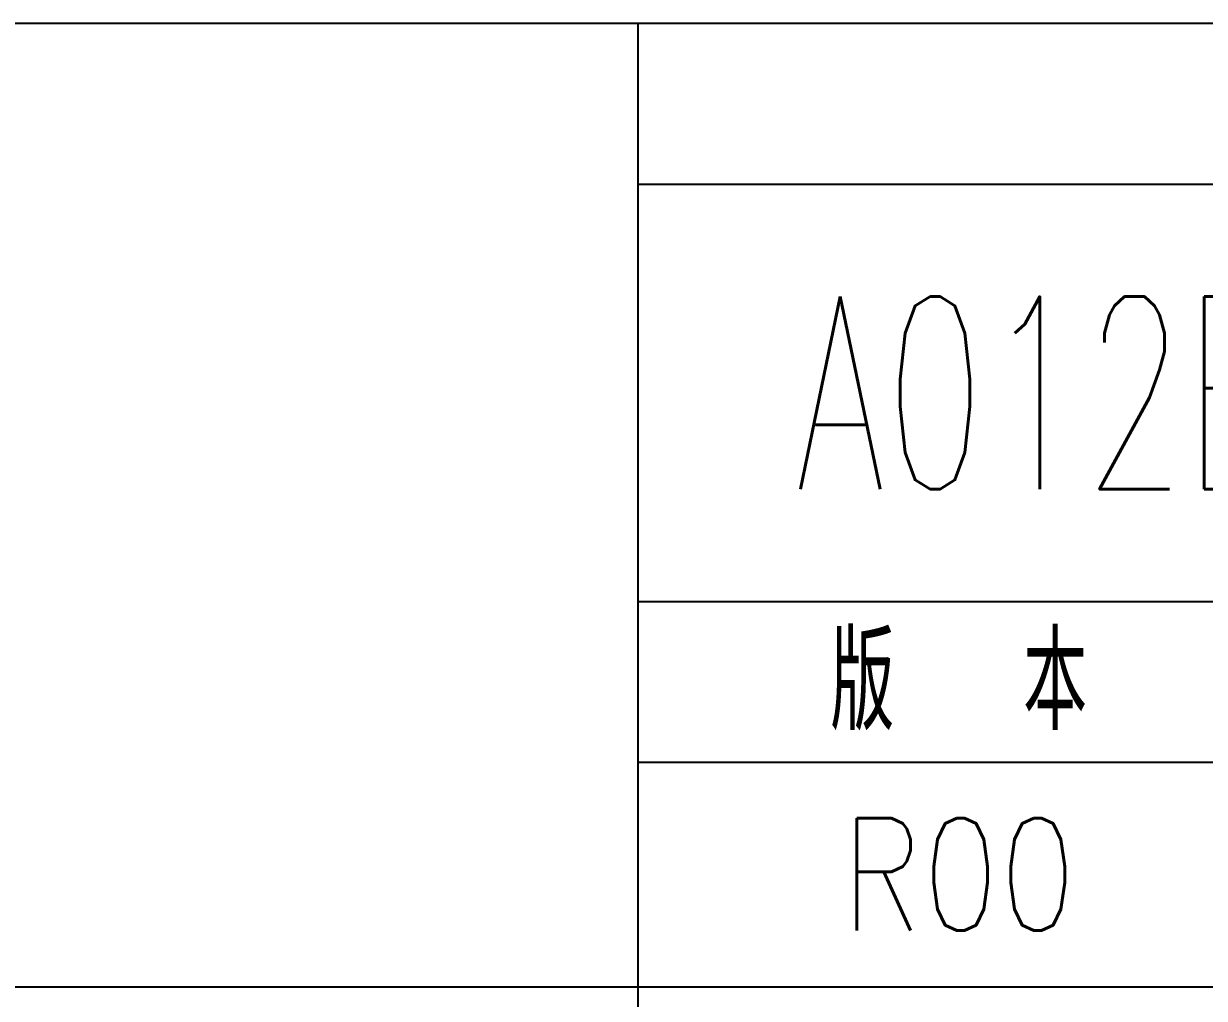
# Model space of a CAD drawing. Header units: millimetres. Extents: x 0 to 297, y 0 to 420.
# Drawn here: x 207.86 to 244.65, y 27.64 to 58 of the extents above; entities that cross this region are included whole.
import ezdxf
from ezdxf.enums import TextEntityAlignment as Align

# ---------------------------------------------------------------- set-up
doc = ezdxf.new("R2010")
doc.units = ezdxf.units.MM
doc.layers.add('PDM_Title', color=7, linetype='Continuous')
doc.styles.add('HZ', font='TXT.SHX', dxfattribs={"width": 0.667, "bigfont": 'HZTXT.SHX'})

# ---------------------------------------------------------------- blocks, each defined once
blk = doc.blocks.new('FitPDM_DWGFrame')
at = {"layer": 'PDM_Title', "color": 0}
blk.add_line((287, 58), (107, 58), dxfattribs=at)
at = {"layer": 'PDM_Title', "color": 2}
for p, q in [((227, 58), (227, 28)), ((227, 58), (227, 10)), ((227, 53), (287, 53)), ((227, 40), (287, 40)), ((227, 35), (287, 35)), ((169, 28), (227, 28)), ((227, 28), (287, 28))]:
    blk.add_line(p, q, dxfattribs=at)
at = {"layer": 'PDM_Title', "color": 2, "style": 'HZ'}
for s, height, width, p in [('A012B-000001A001', 6, 0.604169, (257, 46.5)), ('版\u3000\u3000本', 3, 0.667, (237, 37.5)), ('R00', 3.5, 0.8, (237, 31.5))]:
    blk.add_text(s, height=height, dxfattribs=dict(at, width=width)).set_placement(p, align=Align.MIDDLE_CENTER)

msp = doc.modelspace()

# ---------------------------------------------------------------- block references
at = {"layer": 'PDM_Title'}
msp.add_blockref('FitPDM_DWGFrame', (0, 0), dxfattribs=at)

doc.saveas('drawing.dxf')
